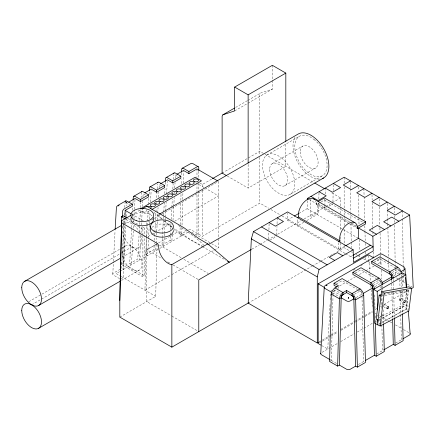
<?xml version="1.0" encoding="UTF-8"?>
<svg xmlns="http://www.w3.org/2000/svg" width="435" height="435" viewBox="0 0 435 435"><rect width="100%" height="100%" fill="white"/><g stroke="black" fill="none" stroke-linecap="round" stroke-linejoin="round"><path stroke-width="0.33" stroke-dasharray="2.17 1.63" d="M126.993 201.052L126.841 205.831M338.756 242.746L338.724 249.777L344.536 246.422M268.716 238.956L268.879 232.393M268.944 229.767L269.096 223.862M276.774 234.949L276.992 226.417M277.057 223.791L277.171 219.196M298.959 213.378L307.105 208.675L307.311 200.377M310.884 199.023L310.438 216.809L318.512 212.149L318.746 202.927M318.844 198.974L318.991 193.048M324.847 206.543L324.793 208.523L326.527 207.522M324.863 205.885L325.027 199.301M325.157 194.032L325.277 189.421M332.922 201.883L333.134 193.319M333.205 190.682L333.351 184.755M330.464 360.936L331.361 360.452L333.014 296.496M333.031 295.822L333.128 292.075M124.78 225.868L123.399 277.731L120.707 279.286M124.856 223.177L124.927 220.48M146.356 236.955L144.937 290.167L171.216 274.991M146.372 236.281L146.731 222.812L153.794 218.734M119.81 317.104L155.703 296.382L157.1 244.416M181.95 227.69L181.727 235.765L179.932 234.731L180.188 225.303M180.204 224.629L180.775 203.085M180.851 200.394L181.009 194.331M181.297 183.559L181.406 179.519M181.531 174.805L181.585 172.787M182.026 224.998L182.656 202.117M182.727 199.426L182.912 192.694M183.026 188.654L183.059 187.311M183.173 183.271L183.521 170.487M344.971 253.382L287.317 220.099L287.524 213.166M330.045 304.554L327.778 349.049L322.128 345.787M330.285 299.84L330.595 293.772M112.785 274.104L113.426 261.924M113.459 261.25L115.057 230.795M119.603 278.65L113.53 275.143A2.539 1.468 0 0 1 113.53 273.066L121.604 268.406L123.948 223.742M123.986 223.068L124.127 220.36M124.41 214.944L124.519 212.916M124.801 207.5L125.084 202.09M125.71 226.809L123.399 269.444L121.604 268.406M125.856 224.101L126.112 219.365M126.259 216.657L126.476 212.601M133.306 230.947L131.479 264.779L129.679 263.746L131.843 223.818M132.061 219.757L132.175 217.728M132.207 217.049L132.43 212.992M132.577 210.284L132.757 206.902M132.941 203.515L133.088 200.812M133.453 228.239L133.637 224.851M133.784 222.149L133.931 219.441M133.969 218.761L134.442 209.969M134.48 209.289L135.067 198.463M129.679 263.746L137.759 259.081L139.184 232.687M139.222 232.013L139.591 225.243M139.624 224.569L139.809 221.187M139.847 220.507L140.505 208.327M140.543 207.653L140.837 202.237M141.054 198.175L141.348 192.765M140.869 235.754L139.553 260.119L137.759 259.081M141.016 233.051L141.418 225.607M141.457 224.928L142.299 209.365M142.446 206.658L142.74 201.242M142.957 197.185L143.142 193.798L145.834 195.353M149.276 225.004L147.628 255.454L145.834 254.415L146.715 238.179M146.747 237.499L147.373 225.999M147.411 225.319L147.59 221.937M147.628 221.257L148.215 210.431M148.547 204.341L148.873 198.251M149.096 194.189L149.243 191.487M149.314 224.324L149.461 221.616M149.607 218.914L150.01 211.47M150.521 201.992L151.146 190.492M145.834 254.415L153.908 249.755L154.278 242.986M154.425 240.283L154.642 236.221M154.681 235.542L154.827 232.839M154.865 232.159L155.377 222.687M155.523 219.979L155.926 212.536M155.964 211.861L156.143 208.474M156.366 204.417L156.475 202.384M156.73 197.648L156.986 192.912M157.209 188.85L157.465 184.114M156.073 244.024L155.703 250.788L153.908 249.755M156.111 243.35L156.399 237.934M156.546 235.226L157.72 213.574M157.758 212.894L158.052 207.484M158.601 197.332L158.889 191.917M159.112 187.86L159.297 184.473L161.989 186.028M164.441 233.948L163.783 246.128L161.989 245.09L162.353 238.326M162.391 237.646L163.527 216.668M163.56 215.994L163.745 212.612M163.783 211.932L164.256 203.134M164.773 193.662L165.028 188.926M165.284 184.19L165.392 182.156M164.479 233.269L165.137 221.089M165.175 220.414L165.322 217.707M165.354 217.032L165.648 211.617M165.686 210.942L166.165 202.144M166.344 198.757L166.567 194.701M166.6 194.021L167.296 181.167M161.989 245.09L170.063 240.43L170.319 235.694M170.357 235.014L170.504 232.306M170.65 229.604L170.944 224.188M171.2 219.452L171.82 207.946M171.858 207.272L172.298 199.148M172.847 189.002L173.141 183.586M173.358 179.524L173.614 174.788M172.222 234.699L171.858 241.463L170.063 240.43M172.994 220.485L173.728 206.951M173.761 206.277L174.239 197.479M174.457 193.417L174.533 192.069M174.75 188.007L175.044 182.591M175.261 178.535L175.446 175.147L176.599 174.484M405.48 299.508L406.616 290.281L383.8 294.31M381.06 322.65L406.181 309.405L408.563 289.987M272.364 80.54L272.364 89.142L260.695 92.992L259.842 94.188L259.798 154.681M156.54 244.078L146.731 249.755L146.731 301.564L171.292 315.745M235.623 107.45L247.221 100.757M247.803 100.42L260.56 93.057M234.672 110.903L247.428 103.541M248.01 103.204L272.364 89.142M131.539 215.004L141.473 209.268M123.382 224.319L125.144 223.302A13.958 8.058 60 0 1 139.684 232.426M149.015 211.133L144.937 213.487L138.656 209.86M199.806 182.994L202.367 184.473L211.747 179.062M222.111 173.076L259.798 151.315L264.48 154.017M154.381 218.397L161.445 214.319M162.032 213.982L217.935 181.705M266.889 155.056L299.193 136.405M137.656 226.151L142.892 229.174L144.627 228.174L144.627 234.884M28.753 301.749L125.144 246.096M272.299 163.642L302.809 146.024M148.101 236.515L151.619 234.481M152.207 234.144L154.555 232.79M155.143 232.453L170.4 223.644M174.506 221.274L218.522 195.875L206.299 188.817M31.619 304.815L132.126 246.786M122.061 257.319L139.108 247.482M227.315 176.083L248.135 188.099L285.822 166.344L285.822 142.691M121.36 261.718L121.36 264.404L123.094 263.403L144.627 275.839L144.627 235.558M157.878 243.317L146.731 249.755L161.934 258.531M158.465 242.98L177.241 232.138L201.911 246.384M179.932 234.731L187.436 230.398M119.533 271.674L116.221 273.588L120.636 276.138M120.087 271.353L159.167 248.793M159.743 248.461L188.072 232.105M284.99 185.62L315.5 168.008M121.474 280.455L139.108 270.276M188.654 229.8A2.539 1.468 0 0 1 191.601 230.066L202.367 236.287L259.798 203.129L268.58 208.196M121.36 264.404L142.892 276.839L144.627 275.839M290.406 194.206L322.71 175.555M171.803 274.654L213.851 250.381M214.433 250.043L218.522 247.684L218.522 238.206M287.317 220.099L293.717 216.402M320.535 202.253L316.31 204.695A12.691 7.324 -60 0 0 315.631 201.122M321.084 201.938L324.39 200.029L363.345 222.519M251.854 249.157L259.494 244.747M260.081 244.405L267.128 240.337M267.715 240L301.205 220.67M304.141 218.974L325.288 206.761M325.875 206.424L331.753 203.031M332.34 202.694L340.562 197.947L340.562 213.422M269.82 240.261L276.742 236.265M328.833 206.19L332.873 203.857M303.869 222.236L297.48 225.928L297.48 218.914M306.773 220.561L317.229 214.526L317.229 204.162M248.178 303.092L311.737 266.399M312.325 266.057L320.16 261.533M320.562 261.304L334.678 253.154M337.033 251.794L344.15 247.684L349.12 250.555M350.648 256.661L352.394 255.655M353.144 270.097L354.906 269.08M360.773 265.693L362.534 264.676M336.347 283.984L342.111 280.657L357.178 289.351M355.188 273.109L360.958 269.776L376.025 278.471M374.035 262.229L379.804 258.896L394.866 267.596M330.736 291.075L331.905 290.401M339.501 286.012L346.51 281.967M347.097 281.63L355.275 276.905M359.364 274.545L365.21 271.168M365.797 270.831L373.975 266.111M378.064 263.746L380.989 262.06L381.082 265.437M334.053 290.509L334.95 289.987L340.719 293.32M337.511 288.508L338.539 287.916L338.539 286.882M354.308 294.354L360.077 291.026L360.077 289.471M373.148 283.479L378.918 280.145L378.918 278.59M391.995 272.598L397.764 269.265L397.764 267.71M373.214 285.512L380.717 281.184L376.601 278.808M392.06 274.632L399.558 270.304L399.738 277.117M375.003 286.616L380.772 283.288L382.561 284.262M356.156 297.496L361.925 294.163L363.72 295.137M393.844 275.736L399.613 272.408L400.961 273.136M319.029 341.975L321.954 340.284M322.542 339.947L330.736 335.216M331.318 334.879L337.756 331.16M340.681 329.474L354.726 321.362M355.313 321.025L372.284 311.226M375.209 309.535L376.966 308.524M380.478 306.496L381.647 305.821M383.991 304.467L410.325 289.264M319.35 342.823L321.704 341.464M322.291 341.127L330.529 336.369M331.117 336.032L337.593 332.291M341.122 330.252L354.661 322.438M355.248 322.096L372.316 312.243M322.074 352.339L337.908 343.199M340.725 341.573L354.259 333.759M357.2 332.063L373.094 322.884M375.432 321.536L376.623 320.845M378.95 319.502L380.157 318.812M374.459 323.085L376.802 321.731M379.146 320.377L403.174 306.506L406.763 308.448L406.295 290.335M379.217 324.352L406.763 308.448M358.473 364.486L363.665 361.485L365.008 362.219M376.743 353.938L382.512 350.61L383.409 351.094M395.584 343.057L402.505 339.061M331.307 294.103L333.101 293.13L333.177 292.548A2.643 1.528 -60 0 1 334.482 290.33L334.95 289.987L334.95 288.438M379.048 317.659L404.931 304.005L406.725 304.978L382.202 317.914M378.673 323.917L380.462 322.966M383.3 305.142L384.187 304.826M399.281 299.454L400.167 299.139M381.615 295.985L384.23 295.523M384.883 295.408L408.405 291.254L406.616 290.281M203.112 246.547L190.949 239.919L173.277 227.875M400.727 298.002L403.533 299.525M399.602 300.275L404.088 302.706M406.181 309.405L407.796 310.28M386.666 305.528L383.866 304.005A1.267 0.756 -61.5 0 1 384.165 304.978A1.267 0.756 -61.5 0 1 383.398 306.153M383.3 306.583L387.226 308.709M125.563 202.351L129.679 204.678M265.002 154.322L313.64 182.401M331.785 192.879L340.562 197.947M349.452 221.752L316.31 202.618L316.31 204.695L348.87 223.492M351.779 223.095L357.592 226.45M309.1 199.469L348.625 222.285M350.953 223.628L357.929 227.657M349.452 223.824L357.592 228.522M307.105 208.675L358.511 238.358M395.448 267.927L399.112 270.043M376.987 259.755L380.989 262.06M351.333 251.827L352.486 252.496M355.944 254.491L357.102 255.16M357.679 255.492L360.55 257.15M363.404 258.798L367.423 261.114M367.999 261.451L370.881 263.115M396.47 277.889L398.775 279.221M399.352 279.553L405.132 282.886M407.448 284.229L412.092 286.904M270.918 209.545L281.456 215.629M282.038 215.967L340.562 249.755L340.562 242.355M345.537 253.714L352.263 257.596M203.971 187.469L196.984 183.439L196.984 191.514M175.446 175.147L178.138 176.702M357.755 289.688L361.871 292.064M375.166 313.211L376.297 313.863M379.684 315.821L380.815 316.473M389.564 321.525L384.306 318.485A2.539 1.468 0 0 0 382.506 318.056M390.146 321.862L391.902 322.873M395.41 324.896L403 329.279M403.588 329.616L409.427 332.992M333.156 291.026L340.078 295.022M332.541 292.809L338.87 296.458M191.601 232.138L210.953 243.312M211.535 243.649L218.522 247.684M202.492 246.716L225.792 260.168M131.598 214.074L143.24 220.795M127.749 218.424L130.076 219.773M132.403 221.116L138.227 224.476M142.299 226.825L144.627 228.174M126.014 219.425L131.256 222.454M167.785 261.908L170.123 263.262M173.048 264.948L198.191 279.466M331.361 360.452L337.13 363.78M121.191 276.459L155.703 296.382M171.879 316.082L198.191 331.274M159.449 245.101L181.003 257.64M183.918 259.336L208.387 273.571M178.497 225.553C187.425 231.86 196.886 237.771 204.363 245.824M397.764 269.265L398.232 269.608A2.643 1.528 60 0 1 399.537 271.826L399.613 272.408M378.918 280.145L379.385 280.488A2.643 1.528 60 0 1 380.696 282.706L380.772 283.288L380.728 281.706M360.077 291.026L360.539 291.363A2.643 1.528 60 0 1 361.849 293.587L361.925 294.163M172.222 227.075L164.098 220.714M153.974 212.383L161.728 218.968M163.799 220.724L173.103 228.625M173.625 229.066L177.241 232.138M162.26 219.104L158.753 215.542L158.596 214.634M126.242 202.096L126.987 203.123L126.161 200.807M406.622 289.59L408.237 309.791M368.478 255.481L369.745 271.603M369.951 274.289L370.533 281.679M370.848 285.708L371.115 289.063M371.164 289.737L372.485 306.528M381.212 270.168L381.451 278.949M381.56 283L381.62 285.028M381.636 285.703L381.729 289.079M381.751 289.753L381.783 291.107M381.881 294.484L382.137 303.94M382.419 314.07L382.512 317.452M402.304 272.859L402.375 275.551M402.391 276.225L402.669 286.991M402.777 291.026L403.017 300.449M403.087 303.141L403.174 306.506M401.445 274.724L401.51 277.416M401.532 278.09L401.755 286.844M401.858 290.885L402.435 313.097M399.803 279.814L400.015 287.888M400.102 291.254L400.695 314.146M400.711 314.82L401.353 339.73M393.365 279.39L393.452 282.755M393.468 283.43L393.697 292.179M393.713 292.853L394.36 317.762M391.609 279.759L391.832 288.514M391.94 292.554L392.598 318.137M382.599 285.605L382.669 288.296M382.686 288.971L382.718 290.319M382.789 293.011L382.844 295.028M383.224 309.84L383.572 323.303M380.859 286.654L380.891 287.997M381.169 298.769L381.43 308.866M381.707 319.638L381.832 324.352M381.848 325.027L382.512 350.61M377.787 315.032L377.825 316.332M374.644 294.979L374.992 308.442M375.182 315.848L375.269 319.214M375.285 319.888L375.356 322.58M361.882 292.586L361.958 295.512M361.974 296.186L363.665 361.485M387.27 203.444L387.422 209.512M387.438 210.187L387.639 218.283M387.656 218.957L387.759 223.003M387.775 223.677L388.607 256.732M388.672 259.429L388.711 260.777M388.727 261.451L388.944 270.222M379.195 198.779L379.325 204.178M379.396 206.875L379.902 227.108M379.918 227.782L380.038 232.507M380.054 233.182L380.581 254.089M380.598 254.763L380.663 257.46M380.685 258.134L380.87 265.557M372.007 194.63L372.142 200.029M372.208 202.726L372.817 227.005M372.833 227.679L372.92 231.056M372.936 231.73L373.023 235.101M373.442 251.963L373.632 259.385M363.894 188.621L364.079 196.038M364.1 196.712L364.693 220.322M364.824 225.716L364.943 230.436M364.96 231.115L365.199 240.555M365.264 243.252L365.367 247.303M365.487 252.023L365.552 254.72M365.623 257.417L365.688 260.119M402.484 210.899L402.576 218.332M402.587 219.012L403.185 265.66M403.191 266.334L403.229 269.037M403.234 269.716L403.272 272.419M403.278 273.093L403.305 275.121M403.316 275.801L403.392 281.885M394.425 207.587L394.491 212.992M394.529 215.7L394.55 217.728M394.588 220.431L394.616 222.459M394.648 225.161L395.1 260.32M395.105 260.995L395.159 265.051M395.165 265.725L395.192 267.753M395.203 268.433L395.295 275.866M358.527 186.865L358.57 190.242M358.63 194.972L358.913 217.282M358.918 217.957L359.005 224.716M359.196 239.593L359.332 250.408M359.381 254.464L359.408 256.492M350.441 181.525L350.528 188.284M350.539 188.959L350.827 211.943M350.838 212.617L350.92 219.381M350.974 223.438L351.203 241.686M351.214 242.366L351.279 247.771M379.804 257.863L379.804 258.896M344.15 177.219L344.15 183.32M344.15 186.707L344.15 208.387M344.15 209.066L344.15 215.162M344.15 215.842L344.15 226.004M344.15 229.392L344.15 247.684M340.562 216.113L340.562 230.914M340.562 236.972L340.562 241.681M324.39 198.991L324.39 200.029M272.364 65.31L272.364 79.877M259.798 157.372L259.798 203.129M248.135 164.446L248.135 188.099M218.522 181.368L218.522 237.592M202.367 184.473L202.367 187.838M202.367 190.53L202.367 236.287M198.779 171.281L198.779 178.045M198.779 183.075L198.779 234.209L196.984 235.248L196.984 191.938M196.984 168.932L196.984 177.05M142.892 229.174L142.892 235.215M142.892 235.884L142.892 276.839M123.094 221.11L123.094 222.454M123.094 223.122L123.094 263.403M380.766 254.758A2.539 1.468 0 0 1 381.424 254.807M140.674 234.628A13.958 8.058 60 0 1 135.421 248.037A13.958 8.058 60 0 1 122.376 231.545M122.376 227.978A13.958 8.058 60 0 1 123.578 224.754M132.354 215.891A11.424 6.596 0 0 1 152.136 215.891M152.098 227.287A11.424 6.596 0 0 1 171.879 227.287M146.715 209.871A2.539 1.463 0 0 1 143.604 211.666A2.539 1.463 0 0 1 142.468 209.213M319.926 179.106A25.382 14.654 60 0 1 310.949 176.702L306.305 173.315A25.382 14.654 60 0 1 295.082 137.134M314.663 139.972L310.465 137.058A22.843 13.186 60 0 0 294.881 144.822A22.843 13.186 60 0 0 307.24 171.988L311.433 174.903A22.843 13.186 60 0 0 327.022 167.138A22.843 13.186 60 0 0 314.663 139.972M282.358 158.623L278.161 155.708A22.843 13.186 60 0 0 262.577 163.473A22.843 13.186 60 0 0 274.931 190.639L279.129 193.553A22.843 13.186 60 0 0 294.712 185.788A22.843 13.186 60 0 0 282.358 158.623M400.26 300.15A1.267 0.756 -61.5 0 0 400.891 298.116A1.267 0.756 -61.5 0 0 399.346 299.155A1.267 0.756 -61.5 0 0 400.26 300.15M122.257 252.49A13.958 8.058 60 0 0 137.063 270.907A13.958 8.058 60 0 0 137.063 251.164A13.958 8.058 60 0 0 122.257 252.49M300.183 151.837A12.691 7.324 60 0 0 313.64 168.579A12.691 7.324 60 0 0 313.64 150.63A12.691 7.324 60 0 0 300.183 151.837M269.673 169.449A12.691 7.324 60 0 0 283.131 186.196A12.691 7.324 60 0 0 283.131 168.247A12.691 7.324 60 0 0 269.673 169.449"/><path stroke-width="0.65" d="M248.787 302.744L171.858 347.157L119.81 317.104L119.81 300.525L121.604 220.741L130.957 215.341M119.81 300.525L121.604 220.741M122.327 216.679L122.48 211.622A2.632 1.522 -60 0 1 124.019 209.012L132.376 204.162L132.376 206.233L125.193 210.377L125.014 217.114M307.327 199.741L307.36 198.463L344.15 177.219L409.661 215.042L413.25 287.573L411.494 288.59M334.036 283.245L338.539 285.844L334.95 287.916A5.709 3.301 -60 0 0 331.307 294.103L329.567 361.425L337.642 366.085L339.436 365.112L346.613 369.261A2.539 1.468 0 0 0 350.208 369.261L355.591 366.15L357.385 367.124L365.46 362.458L363.72 295.137A5.709 3.301 60 0 0 360.077 288.954L342.111 278.585L334.036 283.245L334.036 285.317L336.853 286.942M337.642 366.085L339.382 298.763A5.709 3.301 -60 0 1 343.025 292.581L346.613 290.509L351.997 293.614A5.709 3.301 60 0 1 355.64 299.802L357.385 367.124M339.436 365.112L341.23 295.691L346.613 292.581L353.796 296.724L355.591 366.15M181.602 172.113L181.705 169.112A2.632 1.522 60 0 1 183.244 168.28L188.91 171.52L196.984 166.861A2.539 1.463 -60 0 1 198.779 167.894L198.779 170.602M353.34 258.216L373.127 246.792L358.511 238.358L358.511 227.994L372.871 236.281L373.23 250.995L353.437 262.419L353.171 249.788L287.557 211.91L253.458 231.594L251.354 238.842L248.178 303.092L317.273 342.987L318.442 342.312M115.128 229.441L116.455 206.929L117.629 205.581L125.688 200.926M320.747 353.715L324.227 287.399M133.126 200.133L133.273 197.425A2.539 1.463 60 0 1 135.067 196.392L140.451 199.496L148.525 194.836L148.525 196.908L140.451 201.574L135.067 198.463L128.722 202.128M149.276 190.807L149.422 188.099A2.539 1.463 60 0 1 151.217 187.066L156.6 190.171L164.68 185.511L164.68 187.583L156.6 192.248L151.217 189.138L144.871 192.803M165.43 181.482L165.577 178.774A2.539 1.463 60 0 1 167.372 177.741L172.755 180.846L180.829 176.186L180.829 178.258L172.755 182.917L167.372 179.813L160.45 183.809M381.152 294.778L379.168 295.126L376.221 319.149L378.015 320.122M381.506 291.673L377.477 324.548L380.163 326.005L408.873 310.867L411.64 288.291L408.949 286.828L381.506 291.673L384.197 293.136L411.64 288.291M380.163 326.005L384.197 293.136M331.307 294.103L339.382 298.763L341.176 297.79L341.252 297.214A2.643 1.528 -60 0 1 342.562 294.99L343.025 294.653L343.025 292.581L334.95 287.916M118.956 205.695L118.592 205.864M317.273 342.987L317.273 276.899L319.067 269.477L353.171 249.788M324.7 286.034L325.587 285.191L380.25 253.833L382.017 254.1L404.229 267.057M234.465 108.119L222.867 114.818L222.122 116.156L222.111 173.076L226.156 175.414M222.867 114.818L234.672 110.903L234.672 87.071L272.364 65.31L285.822 73.085L285.822 141.337M234.672 87.071L248.135 94.841L285.822 73.085M133.795 196.267L141.875 191.601M149.95 186.941L158.025 182.276M166.099 177.616L174.179 172.951M182.238 168.28L191.356 163.288L192.852 163.614L198.251 166.735M177.175 174.152L183.521 170.487L188.91 173.592L196.984 168.932L217.94 181.031M121.36 226.14L121.36 216.739L123.094 215.738L127.167 218.093M140.402 208.849L195.19 177.219L201.47 180.846L151.929 209.447M142.642 208.593L146.731 206.233L184.103 227.815L198.936 238.695L207.729 243.883L229.288 262.191L227.543 261.179M24.643 281.325L121.621 225.335M212.329 178.725L222.296 172.972M159.183 214.297L298.258 133.996A25.382 14.654 60 0 1 324.178 149.613A25.382 14.654 60 0 1 322.487 178.513M38.601 305.506L120.886 257.998M38.601 328.3L120.299 281.135M121.604 222.812L156.883 243.181A2.539 1.463 60 0 1 158.677 246.286L158.677 246.814A13.561 7.83 60 0 0 170.748 264.48L171.858 264.589L207.729 243.883M208.044 244.698L323.64 177.958M350.436 180.846L343.253 184.995L351.333 189.655L358.511 185.511M318.045 201.623L324.39 197.958L365.666 221.79L365.666 223.862L357.592 228.522A12.691 7.324 -60 0 0 348.62 223.345A12.691 7.324 -60 0 0 339.643 238.886L339.882 240.821L338.762 241.468M294.299 216.07L298.377 213.715M297.48 217.636L298.6 216.989L339.882 240.821M251.267 249.494L198.779 279.803L198.779 331.611M363.894 188.621L356.716 192.765L364.791 197.425L371.974 193.281M379.157 197.43L371.979 201.579L380.054 206.239L387.237 202.096M365.666 221.79L357.592 226.45L357.592 228.522M394.404 206.233L387.226 210.377L395.301 215.042L402.484 210.899M345.7 245.753L358.511 238.358M372.871 236.281L409.661 215.042M352.975 255.318L370.435 245.237M320.997 345.134L318.17 343.503L318.17 283.821L368.423 254.807L373.562 257.776M383.588 323.977L384.306 351.578L376.226 356.243L374.432 355.27L372.637 285.844L352.883 274.442L352.883 272.364L360.958 267.704L378.918 278.074A5.709 3.295 60 0 1 382.561 284.262M391.609 279.759L391.484 274.963L371.729 263.561L371.729 261.484L379.804 256.824L397.764 267.193A5.709 3.301 60 0 1 401.407 273.381M360.077 288.954L351.997 293.614L351.997 295.686L352.464 296.028A2.643 1.528 60 0 1 353.775 298.247L353.851 298.829L355.64 299.802L363.72 295.137M378.918 278.074L370.843 282.734L352.883 272.364M397.764 267.193L389.689 271.859L371.729 261.484M353.851 298.829L350.208 300.933A2.539 1.468 0 0 1 346.613 300.933L341.176 297.79M363.056 293.511L372.692 287.948L374.486 288.922A5.709 3.295 60 0 0 370.843 282.734L370.843 284.811L371.311 285.148A2.643 1.528 60 0 1 372.616 287.366L372.692 287.948M381.903 282.63L391.538 277.068L393.332 278.041A5.709 3.301 60 0 0 389.689 271.859L389.689 273.93L390.157 274.267A2.643 1.528 60 0 1 391.462 276.491L391.538 277.068M400.76 271.744L404.207 269.754A2.539 1.468 0 0 0 404.207 267.677M378.048 325.027L374.459 323.085L373.589 289.438L402.304 272.859L405.893 274.806L406.225 287.638M373.589 289.438L377.178 291.385L405.893 274.806M365.367 360.506L374.432 355.27M383.643 349.952L393.278 344.389L395.072 345.363L403.147 340.703L402.451 313.771M403.082 338.729L409.427 335.064A2.539 1.468 0 0 0 410.085 333.65M118.548 205.782L118.945 205.722L118.565 205.657M379.168 295.126L380.962 296.099M333.384 183.439L340.562 187.583L332.487 192.248L325.309 188.099M398.89 221.257L391.712 217.114L383.637 221.779L390.815 225.923M314.815 183.081L324.76 188.823M319.029 191.726L326.206 195.87L318.126 200.535L310.949 196.392M384.535 229.549L377.357 225.406L369.277 230.066L376.46 234.209M313.684 198.882L354.965 222.715M307.36 198.463L308.524 199.132M277.204 217.886L283.484 221.513L275.409 226.173L269.129 222.546M342.813 255.764L337.326 252.599L329.251 257.259L334.738 260.429M180.829 176.186L175.446 173.076A2.539 1.463 60 0 0 173.848 173.282M261.533 226.934L327.147 264.812M253.458 231.594L319.067 269.477M164.68 185.511L159.297 182.401A2.539 1.463 60 0 0 157.845 182.417M251.354 238.842L317.273 276.899M318.17 283.821L324.45 287.448M331.959 292.472L324.972 288.438A2.539 1.468 0 0 1 324.564 286.665M148.525 194.836L143.142 191.726A2.539 1.463 60 0 0 141.544 191.938M132.376 204.162L126.161 200.807A2.653 1.577 61.5 0 0 125.492 201.068A2.621 1.561 61.5 0 0 125.209 201.497M125.193 210.377L131.017 213.737M121.36 216.739L125.432 219.093M330.198 359.783L321.492 354.753A2.539 1.468 0 0 1 320.834 353.334M298.6 216.989L298.366 215.053A12.691 7.324 -60 0 1 304.641 201.546A12.691 7.324 -60 0 1 314.69 199.687M404.952 268.716L405.436 274.779M405.654 277.47L406.459 287.568M408.345 311.134L410.172 334.031M394.376 318.436L395.072 345.363M392.615 318.806L393.278 344.389M377.178 291.385L377.656 309.834M377.906 319.627L377.977 322.33M375.372 323.254L376.226 356.243M346.613 290.509L346.613 292.581M248.135 94.841L248.135 163.098M188.91 171.52L188.91 173.592M172.755 180.846L172.755 182.917M171.858 264.589L171.858 347.157M156.6 190.171L156.6 192.248M150.564 226.439L150.564 230.583A11.424 6.596 0 0 0 161.989 237.178A11.424 6.596 0 0 0 173.407 230.583M140.451 199.496L140.451 201.574M153.278 217.478A11.424 6.596 0 0 1 142.245 225.781A11.424 6.596 0 0 1 131.212 217.478M146.774 206.728A2.539 1.463 0 0 1 150.118 206.598A2.539 1.463 0 0 1 150.771 208.495M157.59 182.847A2.539 1.463 60 0 1 157.693 182.613M173.674 173.799A2.539 1.463 60 0 1 173.739 173.521M348.392 297.741L348.223 298.187L348.462 297.73L348.593 298.187L348.43 297.741M326.93 285.295L326.261 285.507L326.93 285.295M404.746 302.581A1.267 0.756 -61.5 0 0 405.376 300.552A1.267 0.756 -61.5 0 0 403.832 301.585A1.267 0.756 -61.5 0 0 404.746 302.581M387.884 308.584A1.267 0.756 -61.5 0 0 388.515 306.55A1.267 0.756 -61.5 0 0 386.965 307.588A1.267 0.756 -61.5 0 0 387.884 308.584M21.75 287.72A13.958 8.058 60 0 0 36.556 306.137A13.958 8.058 60 0 0 36.556 286.393A13.958 8.058 60 0 0 21.75 287.72M21.75 310.514A13.958 8.058 60 0 0 36.556 328.936A13.958 8.058 60 0 0 36.556 309.193A13.958 8.058 60 0 0 21.75 310.514M136.536 220.752A11.424 6.596 0 0 0 153.664 215.042A11.424 6.596 0 0 0 136.536 209.333A11.424 6.596 0 0 0 136.536 220.752M153.908 231.105A11.424 6.596 0 0 0 173.021 228.147A11.424 6.596 0 0 0 159.031 220.072A11.424 6.596 0 0 0 153.908 231.105M164.533 199.083A2.539 1.463 0 0 0 168.34 197.816A2.539 1.463 0 0 0 164.533 196.544A2.539 1.463 0 0 0 164.533 199.083M168.84 196.598A2.539 1.463 0 0 0 172.646 195.326A2.539 1.463 0 0 0 168.84 194.059A2.539 1.463 0 0 0 168.84 196.598M173.146 194.113A2.539 1.463 0 0 0 176.953 192.841A2.539 1.463 0 0 0 173.146 191.574A2.539 1.463 0 0 0 173.146 194.113M177.453 191.623A2.539 1.463 0 0 0 181.259 190.356A2.539 1.463 0 0 0 177.453 189.084A2.539 1.463 0 0 0 177.453 191.623M160.227 201.574A2.539 1.463 0 0 0 164.033 200.301A2.539 1.463 0 0 0 160.227 199.034A2.539 1.463 0 0 0 160.227 201.574M151.608 206.543A2.539 1.463 0 0 0 155.415 205.276A2.539 1.463 0 0 0 151.608 204.004A2.539 1.463 0 0 0 151.608 206.543M155.393 203.825A2.539 1.463 0 0 0 159.64 203.167A2.539 1.463 0 0 0 156.529 201.372A2.539 1.463 0 0 0 155.393 203.825M181.759 189.138A2.539 1.463 0 0 0 185.566 187.866A2.539 1.463 0 0 0 181.759 186.599A2.539 1.463 0 0 0 181.759 189.138M185.544 186.419A2.539 1.463 0 0 0 189.791 185.761A2.539 1.463 0 0 0 186.68 183.967A2.539 1.463 0 0 0 185.544 186.419M190.378 184.163A2.539 1.463 0 0 0 194.184 182.896A2.539 1.463 0 0 0 190.378 181.623A2.539 1.463 0 0 0 190.378 184.163M194.684 181.678A2.539 1.463 0 0 0 198.49 180.405A2.539 1.463 0 0 0 194.684 179.138A2.539 1.463 0 0 0 194.684 181.678"/></g></svg>
